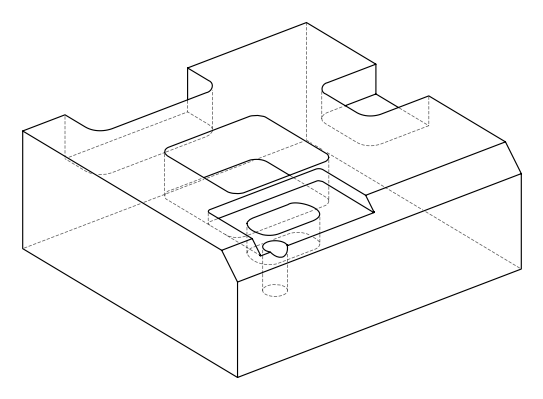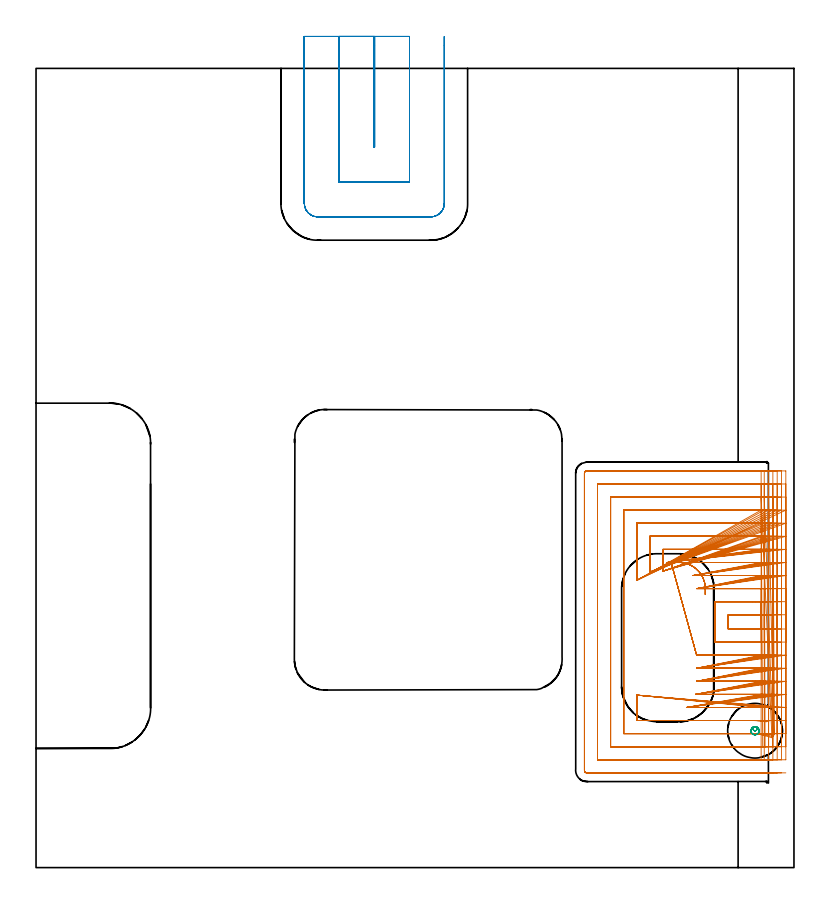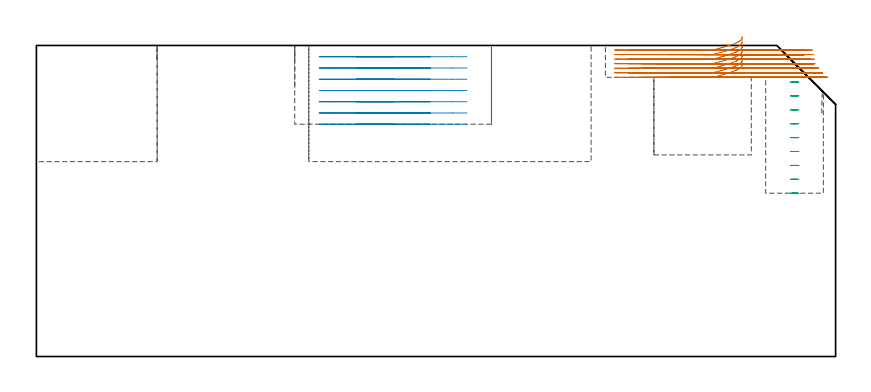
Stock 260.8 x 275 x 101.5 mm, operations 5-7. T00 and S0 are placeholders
(PLAN: 7 operations, 3 tool changes, 87.9 min)
(1 AREA_MILL | FG_CHAMFER_SURFACE | UGT0205_001 | 13.29 min | 50417 mm3)
(2 MILL_RECTANGULAR_POCKET | POCKET_RECTANGULAR_STRAIGHT | NXT0201_012 | Follow Part, ap 4, ae 75% | 15.28 min | 333278 mm3)
(3 MILL_RECTANGULAR_POCKET_1 | POCKET_RECTANGULAR_STRAIGHT_1 | NXT0201_012 | Follow Part, ap 4, ae 75% | 2.96 min | 61161 mm3)
(4 MILL_SLOT | SLOT_PARTIAL_RECTANGULAR | NXT0201_012 | Follow Part, ap 4, ae 75% | 17.71 min | 174242 mm3)
(5 MILL_SLOT_1 | SLOT_PARTIAL_RECTANGULAR_1 | NXT0201_008 | Follow Part, ap 1.5, ae 75% | 31.35 min | 52247 mm3)
(6 MILL_SLOT_2 | SLOT_PARTIAL_RECTANGULAR_2 | NXT0201_012 | Follow Part, ap 4, ae 75% | 6.8 min | 95766 mm3)
(7 MILL_BLIND_HOLE_FROM_SOLID_MATERIAL | STEP1POCKET | NXT0201_012 | Spiral | 0.49 min | 10359 mm3)
(TOOL UGT0205_001 | Chamfer Mill 20 x 3 x 45 deg. | D20 FL50 Z2)
(TOOL NXT0201_012 | ENDMILL 16mm [2P460-1600-NA 1630] | D16 FL38 Z6)
(TOOL NXT0201_008 | ENDMILL 6mm [2P460-0600-NA 1630] | D6 FL26 Z6)
(OP 5 MILL_SLOT_1)
G17 G21 G94 G90
T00 M6
G54
G17 G0 G90 X249.5 Y87. S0 M3
G43 Z111.5 H1
Z100.014
G94 G1 X246.5 F250.
X238.2 F500.
Y82.1
X246.5
X249.5 F250.
Y91.5 F500.
X246.5 F250.
X233.7 F500.
Y77.6
X246.5
X249.5 F250.
Y96. F500.
X246.5 F250.
X230.309 F500.
X227.309 F250.
X249.5 Y100.5 F500.
X246.5 F250.
X229.047 F500.
X226.047 F250.
X249.5 Y105. F500.
X246.5 F250.
X221.535 F500.
X218.535 F250.
X227.3 Y73.1 F500.
X230.3 F250.
X246.5 F500.
X249.5 F250.
X227.3 Y68.6 F500.
X230.3 F250.
X246.5 F500.
X249.5 F250.
X227.3 Y64.1 F500.
X230.3 F250.
X246.5 F500.
X249.5 F250.
X226.891 Y59.6 F500.
X229.891 F250.
X246.5 F500.
X249.5 F250.
X223.785 Y55.1 F500.
X226.785 F250.
X246.507 F500.
X249.507 Y55.099 F250.
X206.7 Y59.357 F500.
Y56.357 F250.
Y50.6 F500.
X246.5
G2 X248.428 Y50.496 R18.
G1 X251.411 Y50.175 F250.
G0 X230.3 Y93.932 Z104.5
G1 X230.308 Y96.104 Z103.918
X230.279 Y96.494 Z103.813
X230.169 Y97.456 Z103.554
X230.107 Y97.822 Z103.454
X230.019 Y98.184 Z103.355
X229.95 Y98.409 Z103.291
X229.5 Y99.658 Z102.936
X229.284 Y100.1 Z102.804
X228.932 Y100.709 Z102.615
X228.334 Y101.571 Z102.334
X227.911 Y102.041 Z102.165
X227.027 Y102.905 Z101.833
X226.684 Y103.175 Z101.716
X225.742 Y103.78 Z101.416
X225.325 Y104.023 Z101.287
X224.989 Y104.185 Z101.187
X224.598 Y104.34 Z101.074
X224.217 Y104.473 Z100.966
X223.65 Y104.668 Z100.806
X223.278 Y104.772 Z100.702
X222.978 Y104.835 Z100.62
X221.579 Y104.998 Z100.243
X221.219 Y105.012 Z100.146
X220.727 Y105. Z100.014
X220.2
X217.2
X249.5 Y109.5 F500.
X246.5 F250.
X215.7 F500.
Y105.
Y102. F250.
X249.5 Y114. F500.
X246.5 F250.
X211.2 F500.
Y104.682
Y101.682 F250.
X249.5 Y118.5 F500.
X246.5 F250.
X206.7 F500.
Y101.841
Y98.841 F250.
X249.5 Y123. F500.
X246.5 F250.
X202.2 F500.
Y46.1
X246.5
G2 X250.342 Y45.542 R13.5
G1 X253.218 Y44.688 F250.
X249.5 Y127.5 F500.
X246.5 F250.
X197.7 F500.
Y41.6
X246.5
G2 X247.045 Y41.583 R9.
G1 X250.04 Y41.402 F250.
X249.5 Y132. F500.
X246.5 F250.
X193.2 F500.
Y37.1
X246.5
X249.5 F250.
Y136.5 F500.
X246.5 F250.
X189.5 F500.
G3 X188.7 Y135.7 R0.8
G1 Y33.4
G3 X189.5 Y32.6 R0.8
G1 X246.5
X249.5 F250.
G0 Z111.5
X250.571 Y87.
Z98.529
G1 X247.571
X238.2 F500.
Y82.1
X247.571
X250.571 F250.
Y91.5 F500.
X247.571 F250.
X233.7 F500.
Y77.6
X247.571
X250.571 F250.
Y96. F500.
X247.571 F250.
X230.309 F500.
X227.309 F250.
X250.571 Y100.5 F500.
X247.571 F250.
X229.046 F500.
X226.046 F250.
X250.571 Y105. F500.
X247.571 F250.
X221.535 F500.
X218.535 F250.
X227.3 Y73.1 F500.
X230.3 F250.
X247.571 F500.
X250.571 F250.
X227.3 Y68.6 F500.
X230.3 F250.
X247.571 F500.
X250.571 F250.
X227.3 Y64.1 F500.
X230.3 F250.
X247.571 F500.
X250.571 F250.
X226.891 Y59.6 F500.
X229.891 F250.
X247.571 F500.
X250.571 F250.
X223.785 Y55.1 F500.
X226.785 F250.
X247.569 F500.
X250.569 F250.
X206.7 Y59.357 F500.
Y56.357 F250.
Y50.6 F500.
X247.571
G2 X248.85 Y50.555 R18.
G1 X251.842 Y50.341 F250.
G0 X230.3 Y93.932 Z103.014
G1 X230.308 Y96.104 Z102.432
X230.279 Y96.494 Z102.328
X230.169 Y97.456 Z102.068
X230.107 Y97.822 Z101.969
X230.019 Y98.184 Z101.869
X229.95 Y98.409 Z101.806
X229.5 Y99.658 Z101.45
X229.283 Y100.102 Z101.318
X228.627 Y101.177 Z100.98
X228.333 Y101.573 Z100.848
X228.298 Y101.615 Z100.833
X228.053 Y101.896 Z100.733
X227.911 Y102.041 Z100.679
X227.027 Y102.905 Z100.348
X226.684 Y103.175 Z100.231
X226.225 Y103.476 Z100.084
X225.742 Y103.779 Z99.931
X225.321 Y104.025 Z99.8
X224.989 Y104.185 Z99.701
X224.597 Y104.34 Z99.589
X224.325 Y104.435 Z99.511
X223.649 Y104.669 Z99.32
X223.278 Y104.772 Z99.217
X222.978 Y104.835 Z99.134
X221.579 Y104.998 Z98.757
X221.219 Y105.012 Z98.66
X220.727 Y105. Z98.529
X220.2
X217.2
X250.571 Y109.5 F500.
X247.571 F250.
X215.7 F500.
Y105.
Y102. F250.
X250.571 Y114. F500.
X247.571 F250.
X211.2 F500.
Y104.682
Y101.682 F250.
X250.571 Y118.5 F500.
X247.571 F250.
X206.7 F500.
Y101.841
Y98.841 F250.
X250.571 Y123. F500.
X247.571 F250.
X202.2 F500.
Y46.1
X247.571
G2 X250.612 Y45.753 R13.5
G1 X253.535 Y45.077 F250.
X250.571 Y127.5 F500.
X247.571 F250.
X197.7 F500.
Y41.6
X247.571
G2 X247.858 Y41.595 R9.
G1 X250.857 Y41.5 F250.
X250.571 Y132. F500.
X247.571 F250.
X193.2 F500.
Y37.1
X247.571
X250.571 F250.
Y136.5 F500.
X247.571 F250.
X189.5 F500.
G3 X188.7 Y135.7 R0.8
G1 Y33.4
G3 X189.5 Y32.6 R0.8
G1 X247.571
X250.571 F250.
G0 Z111.5
X252.057 Y87.
Z97.043
G1 X249.057
X238.2 F500.
Y82.1
X249.057
X252.057 F250.
Y91.5 F500.
X249.057 F250.
X233.7 F500.
Y77.6
X249.057
X252.057 F250.
Y96. F500.
X249.057 F250.
X230.309 F500.
X227.309 F250.
X252.057 Y100.5 F500.
X249.057 F250.
X229.046 F500.
X226.046 F250.
X252.057 Y105. F500.
X249.057 F250.
X221.535 F500.
X218.535 F250.
X227.3 Y73.1 F500.
X230.3 F250.
X249.057 F500.
X252.057 F250.
X227.3 Y68.6 F500.
X230.3 F250.
X249.057 F500.
X252.057 F250.
X227.3 Y64.1 F500.
X230.3 F250.
X249.057 F500.
X252.057 F250.
X226.891 Y59.6 F500.
X229.891 F250.
X249.057 F500.
X252.057 F250.
X223.785 Y55.1 F500.
X226.785 F250.
X249.055 F500.
X252.055 F250.
X206.7 Y59.357 F500.
Y56.357 F250.
Y50.6 F500.
X249.057
G2 X249.551 Y50.593 R18.
G1 X252.55 Y50.511 F250.
G0 X230.3 Y93.932 Z101.529
G1 X230.308 Y96.099 Z100.948
X230.279 Y96.495 Z100.841
X230.169 Y97.45 Z100.584
X230.107 Y97.817 Z100.484
X230.02 Y98.179 Z100.384
X229.95 Y98.406 Z100.321
X229.5 Y99.658 Z99.964
X229.229 Y100.2 Z99.802
X228.662 Y101.126 Z99.511
X228.337 Y101.567 Z99.364
X228.298 Y101.616 Z99.347
X228.052 Y101.896 Z99.247
X227.914 Y102.039 Z99.194
X227.029 Y102.903 Z98.863
X226.684 Y103.175 Z98.745
X225.693 Y103.808 Z98.43
X225.317 Y104.027 Z98.313
X224.996 Y104.182 Z98.218
X224.596 Y104.34 Z98.103
X224.324 Y104.436 Z98.025
X223.649 Y104.669 Z97.834
X223.278 Y104.772 Z97.731
X222.979 Y104.835 Z97.649
X221.579 Y104.998 Z97.271
X221.219 Y105.012 Z97.175
X220.727 Y105. Z97.043
X220.2
X217.2
X252.057 Y109.5 F500.
X249.057 F250.
X215.7 F500.
Y105.
Y102. F250.
X252.057 Y114. F500.
X249.057 F250.
X211.2 F500.
Y104.682
Y101.682 F250.
X252.057 Y118.5 F500.
X249.057 F250.
X206.7 F500.
Y101.841
Y98.841 F250.
X252.057 Y123. F500.
X249.057 F250.
X202.2 F500.
Y46.1
X249.057
G2 X250.888 Y45.975 R13.5
G1 X253.86 Y45.568 F250.
X252.057 Y127.5 F500.
X249.057 F250.
X197.7 F500.
Y41.6
X249.057
X249.087
X252.087 Y41.59 F250.
X252.057 Y132. F500.
X249.057 F250.
X193.2 F500.
Y37.1
X249.057
X252.057 F250.
Y136.5 F500.
X249.057 F250.
X189.5 F500.
G3 X188.7 Y135.7 R0.8
G1 Y33.4
G3 X189.5 Y32.6 R0.8
G1 X249.057
X252.057 F250.
G0 X253.543 Y87. Z95.557
G1 X250.543
X238.2 F500.
Y82.1
X250.543
X253.543 F250.
Y91.5 F500.
X250.543 F250.
X233.7 F500.
Y77.6
X250.543
X253.543 F250.
Y96. F500.
X250.543 F250.
X230.309 F500.
X227.309 F250.
X253.543 Y100.5 F500.
X250.543 F250.
X229.047 F500.
X226.047 F250.
X253.542 Y105. F500.
X250.542 F250.
X221.535 F500.
X218.535 F250.
X227.3 Y73.1 F500.
X230.3 F250.
X250.543 F500.
X253.543 F250.
X227.3 Y68.6 F500.
X230.3 F250.
X250.543 F500.
X253.543 F250.
X227.3 Y64.1 F500.
X230.3 F250.
X250.543 F500.
X253.543 F250.
X226.891 Y59.6 F500.
X229.891 F250.
X250.543 F500.
X253.543 F250.
X223.785 Y55.1 F500.
X226.785 F250.
X250.543 F500.
X253.543 F250.
X206.7 Y59.357 F500.
Y56.357 F250.
Y50.6 F500.
X250.549
X253.549 Y50.599 F250.
G0 X230.3 Y93.932 Z100.043
G1 X230.308 Y96.099 Z99.462
X230.279 Y96.495 Z99.356
X230.169 Y97.45 Z99.098
X230.107 Y97.817 Z98.998
X230.02 Y98.179 Z98.899
X229.95 Y98.406 Z98.835
X229.5 Y99.658 Z98.479
X229.084 Y100.456 Z98.237
X228.856 Y100.831 Z98.12
X228.298 Y101.616 Z97.861
X228.052 Y101.896 Z97.762
X227.948 Y102.003 Z97.722
X227.029 Y102.903 Z97.377
X226.69 Y103.17 Z97.261
X225.549 Y103.892 Z96.899
X225.329 Y104.021 Z96.831
X224.994 Y104.183 Z96.732
X224.596 Y104.34 Z96.617
X224.166 Y104.491 Z96.495
X223.65 Y104.668 Z96.349
X223.278 Y104.772 Z96.245
X222.987 Y104.834 Z96.165
X221.579 Y104.998 Z95.786
X221.219 Y105.012 Z95.689
X220.727 Y105. Z95.557
X220.2
X217.2
X253.542 Y109.5 F500.
X250.542 F250.
X215.7 F500.
Y105.
Y102. F250.
X253.542 Y114. F500.
X250.542 F250.
X211.2 F500.
Y104.682
Y101.682 F250.
X253.542 Y118.5 F500.
X250.542 F250.
X206.7 F500.
Y101.841
Y98.841 F250.
X253.542 Y123. F500.
X250.542 F250.
X202.2 F500.
Y46.1
X250.542
G2 X251.084 Y46.089 R13.5
G1 X254.081 Y45.969 F250.
X253.542 Y127.5 F500.
X250.542 F250.
X197.7 F500.
Y41.6
X250.541
X253.541 F250.
X253.542 Y132. F500.
X250.542 F250.
X193.2 F500.
Y37.1
X250.542
X253.542 F250.
Y136.5 F500.
X250.542 F250.
X189.5 F500.
G3 X188.7 Y135.7 R0.8
G1 Y33.4
G3 X189.5 Y32.6 R0.8
G1 X250.542
X253.542 F250.
G0 X255.028 Y87. Z94.071
G1 X252.028
X238.2 F500.
Y82.1
X252.028
X255.028 F250.
Y91.5 F500.
X252.028 F250.
X233.7 F500.
Y77.6
X252.028
X255.028 F250.
Y96. F500.
X252.028 F250.
X230.309 F500.
X227.309 F250.
X255.028 Y100.5 F500.
X252.028 F250.
X229.047 F500.
X226.047 F250.
X255.028 Y105. F500.
X252.028 F250.
X221.535 F500.
X218.535 F250.
X227.3 Y73.1 F500.
X230.3 F250.
X252.028 F500.
X255.028 F250.
X227.3 Y68.6 F500.
X230.3 F250.
X252.028 F500.
X255.028 F250.
X227.3 Y64.1 F500.
X230.3 F250.
X252.028 F500.
X255.028 F250.
X226.891 Y59.6 F500.
X229.891 F250.
X252.029 F500.
X255.029 F250.
X223.785 Y55.1 F500.
X226.785 F250.
X252.027 F500.
X255.027 F250.
X206.7 Y59.357 F500.
Y56.357 F250.
Y50.6 F500.
X252.027
X255.027 F250.
G0 X230.3 Y93.932 Z98.557
G1 X230.308 Y96.104 Z97.975
X230.279 Y96.494 Z97.87
X230.169 Y97.456 Z97.611
X230.107 Y97.822 Z97.511
X230.019 Y98.184 Z97.412
X229.95 Y98.409 Z97.348
X229.5 Y99.658 Z96.993
X229.284 Y100.1 Z96.861
X228.628 Y101.177 Z96.523
X228.334 Y101.571 Z96.391
X228.298 Y101.615 Z96.376
X228.053 Y101.896 Z96.276
X227.948 Y102.003 Z96.236
X227.027 Y102.905 Z95.891
X226.69 Y103.17 Z95.776
X226.224 Y103.477 Z95.626
X225.742 Y103.78 Z95.474
X225.327 Y104.022 Z95.345
X224.989 Y104.185 Z95.244
X224.834 Y104.247 Z95.2
X223.65 Y104.668 Z94.863
X223.278 Y104.772 Z94.759
X222.987 Y104.834 Z94.68
X221.579 Y104.998 Z94.3
X221.219 Y105.012 Z94.203
X220.727 Y105. Z94.071
X220.2
X217.2
X255.028 Y109.5 F500.
X252.028 F250.
X215.7 F500.
Y105.
Y102. F250.
X255.028 Y114. F500.
X252.028 F250.
X211.2 F500.
Y104.682
Y101.682 F250.
X255.028 Y118.5 F500.
X252.028 F250.
X206.7 F500.
Y101.841
Y98.841 F250.
X255.028 Y123. F500.
X252.028 F250.
X202.2 F500.
Y46.1
X252.027
X255.027 F250.
X255.028 Y127.5 F500.
X252.028 F250.
X197.7 F500.
Y41.6
X252.028
X255.028 F250.
Y132. F500.
X252.028 F250.
X193.2 F500.
Y37.1
X252.028
X255.028 F250.
X255.027 Y136.5 F500.
X252.027 F250.
X189.5 F500.
G3 X188.7 Y135.7 R0.8
G1 Y33.4
G3 X189.5 Y32.6 R0.8
G1 X252.028
X255.028 F250.
G0 X256.514 Y87. Z92.586
G1 X253.514
X238.2 F500.
Y82.1
X253.514
X256.514 F250.
Y91.5 F500.
X253.514 F250.
X233.7 F500.
Y77.6
X253.514
X256.514 F250.
Y96. F500.
X253.514 F250.
X230.309 F500.
X227.309 F250.
X256.514 Y100.5 F500.
X253.514 F250.
X229.047 F500.
X226.047 F250.
X256.514 Y105. F500.
X253.514 F250.
X221.535 F500.
X218.535 F250.
X227.3 Y73.1 F500.
X230.3 F250.
X253.514 F500.
X256.514 F250.
X227.3 Y68.6 F500.
X230.3 F250.
X253.514 F500.
X256.514 F250.
X227.3 Y64.1 F500.
X230.3 F250.
X253.514 F500.
X256.514 F250.
X226.891 Y59.6 F500.
X229.891 F250.
X253.514 F500.
X256.514 F250.
X223.785 Y55.1 F500.
X226.785 F250.
X253.513 F500.
X256.513 F250.
X206.7 Y59.357 F500.
Y56.357 F250.
Y50.6 F500.
X253.52
X256.52 Y50.599 F250.
G0 X230.3 Y93.932 Z97.071
G1 X230.308 Y96.104 Z96.489
X230.279 Y96.494 Z96.385
X230.169 Y97.456 Z96.125
X230.107 Y97.822 Z96.026
X230.019 Y98.184 Z95.926
X229.95 Y98.409 Z95.863
X229.5 Y99.658 Z95.507
X229.284 Y100.1 Z95.375
X228.628 Y101.177 Z95.037
X228.334 Y101.571 Z94.906
X228.298 Y101.615 Z94.89
X228.053 Y101.896 Z94.79
X227.911 Y102.041 Z94.736
X227.027 Y102.905 Z94.405
X226.684 Y103.175 Z94.288
X226.225 Y103.476 Z94.141
X225.742 Y103.779 Z93.988
X225.323 Y104.024 Z93.858
X224.989 Y104.185 Z93.759
X224.597 Y104.34 Z93.646
X224.272 Y104.454 Z93.554
X223.649 Y104.669 Z93.377
X223.278 Y104.772 Z93.274
X222.978 Y104.835 Z93.192
X221.579 Y104.998 Z92.814
X221.219 Y105.012 Z92.717
X220.727 Y105. Z92.586
X220.2
X217.2
X256.514 Y109.5 F500.
X253.514 F250.
X215.7 F500.
Y105.
Y102. F250.
X256.514 Y114. F500.
X253.514 F250.
X211.2 F500.
Y104.682
Y101.682 F250.
X256.514 Y118.5 F500.
X253.514 F250.
X206.7 F500.
Y101.841
Y98.841 F250.
X256.514 Y123. F500.
X253.514 F250.
X202.2 F500.
Y46.1
X253.515
X256.515 F250.
X256.514 Y127.5 F500.
X253.514 F250.
X197.7 F500.
Y41.6
X253.512
X256.512 F250.
X256.514 Y132. F500.
X253.514 F250.
X193.2 F500.
Y37.1
X253.514
X256.514 F250.
Y136.5 F500.
X253.514 F250.
X189.5 F500.
G3 X188.7 Y135.7 R0.8
G1 Y33.4
G3 X189.5 Y32.6 R0.8
G1 X253.514
X256.514 F250.
G0 X257.999 Y87. Z91.1
G1 X254.999
X238.2 F500.
Y82.1
X254.999
X257.999 F250.
Y91.5 F500.
X254.999 F250.
X233.7 F500.
Y77.6
X254.999
X257.999 F250.
Y96. F500.
X254.999 F250.
X230.309 F500.
X227.309 F250.
X257.999 Y100.5 F500.
X254.999 F250.
X229.046 F500.
X226.046 F250.
X257.999 Y105. F500.
X254.999 F250.
X221.535 F500.
X218.535 F250.
X227.3 Y73.1 F500.
X230.3 F250.
X254.999 F500.
X257.999 F250.
X227.3 Y68.6 F500.
X230.3 F250.
X254.999 F500.
X257.999 F250.
X227.3 Y64.1 F500.
X230.3 F250.
X254.999 F500.
X257.999 F250.
X226.891 Y59.6 F500.
X229.891 F250.
X254.999 F500.
X257.999 F250.
X223.785 Y55.1 F500.
X226.785 F250.
X254.997 F500.
X257.997 F250.
X206.7 Y59.357 F500.
Y56.357 F250.
Y50.6 F500.
X254.997
X257.997 F250.
G0 X230.3 Y93.932 Z95.586
G1 X230.308 Y96.104 Z95.004
X230.279 Y96.494 Z94.899
X230.169 Y97.456 Z94.64
X230.107 Y97.822 Z94.54
X230.019 Y98.184 Z94.44
X229.95 Y98.409 Z94.377
X229.5 Y99.658 Z94.021
X229.283 Y100.102 Z93.889
X228.627 Y101.177 Z93.552
X228.333 Y101.573 Z93.419
X228.298 Y101.615 Z93.405
X228.053 Y101.896 Z93.305
X227.911 Y102.041 Z93.25
X227.027 Y102.905 Z92.919
X226.684 Y103.175 Z92.802
X226.225 Y103.476 Z92.655
X225.742 Y103.779 Z92.502
X225.319 Y104.026 Z92.371
X224.99 Y104.185 Z92.273
X224.597 Y104.34 Z92.16
X224.326 Y104.435 Z92.083
X223.649 Y104.669 Z91.891
X223.278 Y104.772 Z91.788
X222.978 Y104.835 Z91.706
X221.579 Y104.998 Z91.328
X221.219 Y105.012 Z91.232
X220.727 Y105. Z91.1
X220.2
X217.2
X257.999 Y109.5 F500.
X254.999 F250.
X215.7 F500.
Y105.
Y102. F250.
X257.999 Y114. F500.
X254.999 F250.
X211.2 F500.
Y104.682
Y101.682 F250.
X257.999 Y118.5 F500.
X254.999 F250.
X206.7 F500.
Y101.841
Y98.841 F250.
X257.999 Y123. F500.
X254.999 F250.
X202.2 F500.
Y46.1
X254.991
X257.991 F250.
X257.999 Y127.5 F500.
X254.999 F250.
X197.7 F500.
Y41.6
X254.997
X257.997 F250.
X257.999 Y132. F500.
X254.999 F250.
X193.2 F500.
Y37.1
X254.999
X257.999 F250.
Y136.5 F500.
X254.999 F250.
X189.5 F500.
G3 X188.7 Y135.7 R0.8
G1 Y33.4
G3 X189.5 Y32.6 R0.8
G1 X254.999
X257.999 F250.
G0 Z111.5
M5
M2
(OP 6 MILL_SLOT_2)
G17 G21 G94 G90
T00 M6
G54
G17 G0 G90 X116.3 Y286. S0 M3
G43 Z111.5 H1
Z97.828
G94 G1 Y283. F250.
Y247.9 F500.
X116.5
Y283.
Y286. F250.
X104.3
Y283.
Y235.9 F500.
X128.5
Y283.
Y286. F250.
X92.3
Y283.
Y228.6 F500.
G3 X97. Y223.9 R4.7
G1 X135.8
G3 X140.5 Y228.6 R4.7
G1 Y283.
Y286. F250.
G0 X116.3 Z94.157
G1 Y283.
Y247.9 F500.
X116.5
Y283.
Y286. F250.
X104.3
Y283.
Y235.9 F500.
X128.5
Y283.
Y286. F250.
X92.3
Y283.
Y228.6 F500.
G3 X97. Y223.9 R4.7
G1 X135.8
G3 X140.5 Y228.6 R4.7
G1 Y283.
Y286. F250.
G0 X116.3 Z90.486
G1 Y283.
Y247.9 F500.
X116.5
Y283.
Y286. F250.
X104.3
Y283.
Y235.9 F500.
X128.5
Y283.
Y286. F250.
X92.3
Y283.
Y228.6 F500.
G3 X97. Y223.9 R4.7
G1 X135.8
G3 X140.5 Y228.6 R4.7
G1 Y283.
Y286. F250.
G0 X116.3 Z86.814
G1 Y283.
Y247.9 F500.
X116.5
Y283.
Y286. F250.
X104.3
Y283.
Y235.9 F500.
X128.5
Y283.
Y286. F250.
X92.3
Y283.
Y228.6 F500.
G3 X97. Y223.9 R4.7
G1 X135.8
G3 X140.5 Y228.6 R4.7
G1 Y283.
Y286. F250.
G0 X116.3 Z83.143
G1 Y283.
Y247.9 F500.
X116.5
Y283.
Y286. F250.
X104.3
Y283.
Y235.9 F500.
X128.5
Y283.
Y286. F250.
X92.3
Y283.
Y228.6 F500.
G3 X97. Y223.9 R4.7
G1 X135.8
G3 X140.5 Y228.6 R4.7
G1 Y283.
Y286. F250.
G0 X116.3 Z79.471
G1 Y283.
Y247.9 F500.
X116.5
Y283.
Y286. F250.
X104.3
Y283.
Y235.9 F500.
X128.5
Y283.
Y286. F250.
X92.3
Y283.
Y228.6 F500.
G3 X97. Y223.9 R4.7
G1 X135.8
G3 X140.5 Y228.6 R4.7
G1 Y283.
Y286. F250.
G0 X116.3 Z75.8
G1 Y283.
Y247.9 F500.
X116.5
Y283.
Y286. F250.
X104.3
Y283.
Y235.9 F500.
X128.5
Y283.
Y286. F250.
X92.3
Y283.
Y228.6 F500.
G3 X97. Y223.9 R4.7
G1 X135.8
G3 X140.5 Y228.6 R4.7
G1 Y283.
Y286. F250.
G0 Z111.5
M5
M2
(OP 7 MILL_BLIND_HOLE_FROM_SOLID_MATERIAL)
G17 G21 G94 G90
T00 M6
G54
G17 G0 G90 X247.4 Y47.1 S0 M3
G43 Z111.5 H1
Z89.567
G94 G3 X248.1 Y47.8 R0.7 F250.
X247.4 Y48.5 R0.7
X246. Y47.1 R1.4
X247.4 Y48.5 R-1.4
X246.7 Y47.8 R0.7
X247.4 Y47.1 R0.7
G0 Z85.033
G3 X248.1 Y47.8 R0.7
X247.4 Y48.5 R0.7
X246. Y47.1 R1.4
X247.4 Y48.5 R-1.4
X246.7 Y47.8 R0.7
X247.4 Y47.1 R0.7
G0 Z80.5
G3 X248.1 Y47.8 R0.7
X247.4 Y48.5 R0.7
X246. Y47.1 R1.4
X247.4 Y48.5 R-1.4
X246.7 Y47.8 R0.7
X247.4 Y47.1 R0.7
G0 Z75.967
G3 X248.1 Y47.8 R0.7
X247.4 Y48.5 R0.7
X246. Y47.1 R1.4
X247.4 Y48.5 R-1.4
X246.7 Y47.8 R0.7
X247.4 Y47.1 R0.7
G0 Z71.433
G3 X248.1 Y47.8 R0.7
X247.4 Y48.5 R0.7
X246. Y47.1 R1.4
X247.4 Y48.5 R-1.4
X246.7 Y47.8 R0.7
X247.4 Y47.1 R0.7
G0 Z66.9
G3 X248.1 Y47.8 R0.7
X247.4 Y48.5 R0.7
X246. Y47.1 R1.4
X247.4 Y48.5 R-1.4
X246.7 Y47.8 R0.7
X247.4 Y47.1 R0.7
G0 Z62.367
G3 X248.1 Y47.8 R0.7
X247.4 Y48.5 R0.7
X246. Y47.1 R1.4
X247.4 Y48.5 R-1.4
X246.7 Y47.8 R0.7
X247.4 Y47.1 R0.7
G0 Z57.833
G3 X248.1 Y47.8 R0.7
X247.4 Y48.5 R0.7
X246. Y47.1 R1.4
X247.4 Y48.5 R-1.4
X246.7 Y47.8 R0.7
X247.4 Y47.1 R0.7
G0 Z53.3
G3 X248.1 Y47.8 R0.7
X247.4 Y48.5 R0.7
X246. Y47.1 R1.4
X247.4 Y48.5 R-1.4
X246.7 Y47.8 R0.7
X247.4 Y47.1 R0.7
G0 Z111.5
M5
M2
